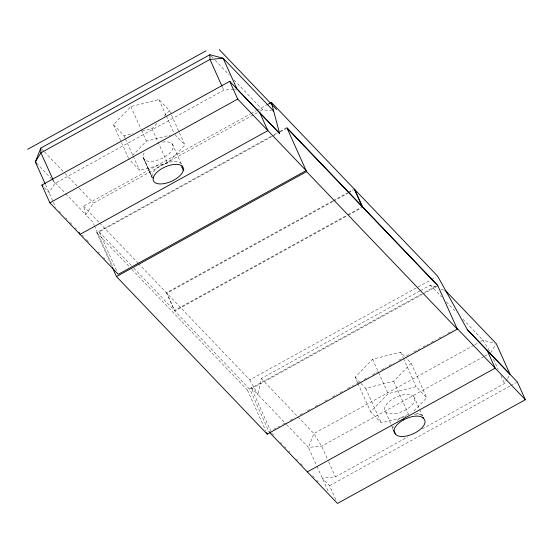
<?xml version="1.0" encoding="UTF-8"?>
<svg xmlns="http://www.w3.org/2000/svg" width="553" height="553" viewBox="0 0 553 553"><rect width="100%" height="100%" fill="white"/><g stroke="black" fill="none" stroke-linecap="round" stroke-linejoin="round"><path stroke-width="0.41" stroke-dasharray="2.77 2.07" d="M419.755 290.982L261.265 378.501L257.974 394.628L286.475 424.421M233.656 89.247L223.792 90.174L54.733 183.534L49.127 192.651L44.102 187.398M490.663 352.8L495.834 344.381M422.209 428.955L504.474 383.526L507.06 379.317M507.488 378.618L510.073 374.409M257.249 112.701L93.478 203.138L85.798 214.682L92.641 221.843L94.058 224.981M128.6 158.414L113.427 124.66L130.888 106.577L158.918 99.54L169.481 110.586L185.006 145.121L167.545 163.204L139.515 170.241L128.953 159.195M142.128 131.151L152.02 128.662L157.84 122.635M164.241 116.006L169.481 110.586M132.444 155.58L146.414 141.119L170.317 135.112M357.591 382.752L355.116 377.257L372.577 359.18L400.6 352.143L404.713 356.436M360.985 383.395L365.685 388.303L393.708 381.266L411.169 363.183L405.301 357.051M405.937 416.63L381.204 422.838L370.641 411.798L388.102 393.715L416.126 386.678L426.695 397.725L412.725 412.185M65.607 193.578L85.798 214.682L83.51 206.103L250.239 114.036M250.993 113.621L256.274 110.704M257.034 110.289L266.083 105.291M260.269 111.035L262.537 109.784L271.537 110.745M111.547 265.599L96.713 232.599L270.977 136.377M273.991 134.711L277.012 133.045M280.025 131.379L286.067 128.04M116.51 270.403L99.222 231.935L271.986 136.536M272.74 136.114L277.267 133.619M280.281 131.953L286.316 128.621M332.401 201.112L166.432 292.765L174.402 310.51L347.166 215.11M333.155 200.698L347.491 192.783M348.245 192.368L353.526 189.451M332.837 201.569L166.861 293.221L174.838 310.966L347.602 215.566M333.59 201.154L347.927 193.239M348.68 192.817L353.208 190.322M347.92 214.695L361.503 207.195M348.355 215.145L361.178 208.066M138.395 263.463L249.776 379.876L430.842 279.894M431.596 279.479L436.123 276.977M420.508 290.567L430.324 285.148L437.091 287.671M131.87 269.346L247.468 390.155L421.725 293.926M424.745 292.261L436.061 286.012M133.833 268.101L250.018 389.54L422.029 294.555M422.782 294.141L437.119 286.226M270.583 431.098L269.069 431.934L250.018 389.54M273.597 429.432L279.631 426.1M282.652 424.434L287.18 421.932M290.194 420.266L294.721 417.771M300.002 414.854L302.27 413.603M307.551 410.685L312.072 408.19M315.092 406.517L319.62 404.022M324.901 401.105L327.162 399.854M332.443 396.936L336.971 394.441M339.991 392.775L344.512 390.273M347.533 388.607L353.567 385.275M356.588 383.609L361.109 381.107M364.13 379.441L368.657 376.939M372.432 374.858L378.466 371.526M381.48 369.86L386.008 367.358M389.029 365.692L393.549 363.197M398.831 360.28L403.358 357.777M406.379 356.111L410.907 353.616M413.921 351.943L419.955 348.611M422.976 346.945L428.257 344.028M431.271 342.362L435.799 339.867M438.819 338.201L443.347 335.699M447.875 333.196L452.395 330.701M473.942 345.196L313.938 433.552L308.45 447.391L316.593 465.508M474.695 344.782L479.976 341.865M480.73 341.45L482.997 340.199L494.61 343.24M483.868 356.554L321.604 446.153L308.45 447.391L287.069 425.043M484.622 356.132L489.903 353.215M335.761 499.587L329.526 485.7L322.261 478.117L335.415 476.886L407.865 436.877M329.526 485.7L509.831 386.139M510.585 385.718L516.62 382.386M113.427 124.66L123.996 135.699L133.059 133.425M234.479 89.171L236.94 88.943M440.955 289.115L443.852 290.201M211.046 55.971L212.822 57.823M215.186 60.298L229.391 75.146M234.126 80.095L262.537 109.784M430.324 285.148L441.57 296.899M446.299 301.848L456.363 312.362M462.875 319.164L482.997 340.199L490.235 352.102M175.024 134.69L185.006 145.121M355.116 377.257L360.404 382.78M41.987 149.324L43.763 151.176M44.351 151.798L64.473 172.826M65.067 173.448L78.678 187.674M79.273 188.29L93.478 203.138M261.265 378.501L297.369 416.229M297.956 416.851L313.938 433.552L321.604 446.153L328.33 461.126M83.51 206.103L99.022 222.313M99.616 222.942L137.794 262.841M36.505 163.163L51.353 178.681M51.947 179.303L65.012 192.956M99.222 231.935L131.441 265.613M96.713 232.599L129.485 266.85M59.337 211.205L60.512 212.435M65.8 217.965L66.975 219.195M69.92 222.265L72.27 224.725M75.208 227.795L76.383 229.025M82.293 235.205L83.482 236.442M86.448 239.539L88.819 242.02M98.31 251.94L99.492 253.177M103.646 257.518L104.828 258.756M271.613 433.068L273.389 434.928M280.509 442.365L281.698 443.603M284.664 446.706L285.846 447.944M288.811 451.041L290 452.285M296.526 459.101L297.708 460.338M300.673 463.442L302.456 465.301M312.48 475.78L314.242 477.619M316.593 480.08L318.362 481.926M422.554 416.174L421.911 415.213A16.251 7.825 -24.2 0 0 416.52 413.243M249.776 379.876L257.974 394.628L251.124 387.473L270.555 430.711M172.163 143.815L181.273 163.667M493.49 359.104L498.094 369.349M500.928 375.653L504.474 383.526M411.169 363.183L426.695 397.725M400.6 352.143L403.075 357.639M403.427 358.42L416.126 386.678M413.796 396.363L419.402 408.826M419.755 409.607L422.554 415.835M393.708 381.266L408.881 415.02M402.183 417.066L402.342 417.425M372.577 359.18L378.224 371.74M378.577 372.522L388.102 393.715M365.685 388.303L381.204 422.838M357.943 383.54L370.641 411.798M222.375 87.021L223.792 90.174M328.682 461.914L335.415 476.886M158.918 99.54L165.969 115.238M166.322 116.026L173.732 132.513M316.952 466.297L328.593 492.205M152.02 128.662L167.545 163.204M130.888 106.577L141.119 129.34M141.471 130.128L146.414 141.119M152.407 176.234L151.923 175.156A16.251 7.825 -24.2 0 1 165.471 163.384A16.251 7.825 -24.2 0 1 181.356 163.833M144.029 159.354L152.082 177.271M247.468 390.155L265.827 431.008M123.996 135.699L125.054 138.056M125.407 138.838L132.817 155.324M133.169 156.112L139.515 170.241M94.411 225.769L112.425 265.862M53.316 180.382L54.733 183.534M45.588 184.771L55.805 207.52M152.137 177.347L142.93 156.63L152.193 177.893M385.662 411.895L391.026 424.13M391.365 424.891L393.377 429.481M392.983 429.543A16.251 7.825 -24.2 0 1 392.969 426.245M397.4 420.342A16.251 7.825 -24.2 0 1 409.275 414.162M393.646 427.358A16.251 7.825 -24.2 0 1 393.957 426.474M414.169 414.204A16.251 7.825 -24.2 0 1 422.388 415.815M162.568 142.093A16.251 7.825 -24.2 0 1 172.246 149.939A16.251 7.825 -24.2 0 1 151.674 161.303A16.251 7.825 -24.2 0 1 144.838 151.888M394.904 413.672A16.251 7.825 -24.2 0 0 414.591 397.566A16.251 7.825 -24.2 0 0 389.692 401.146A16.251 7.825 -24.2 0 0 394.904 413.672"/><path stroke-width="0.83" d="M272.919 110.897L273.611 110.966L223.129 58.21L209.864 54.733L40.804 148.086L35.316 161.925L45.228 183.983M27.65 149.324L206.089 50.786M229.723 81.332L237.7 99.077L306.127 170.594L118.273 274.323L49.846 202.813L41.869 185.068L229.723 81.332L279.673 133.536L236.94 88.943L223.129 58.21L209.981 59.448L40.922 152.801L35.316 161.925L36.505 163.163M49.846 202.813L237.7 99.077M266.836 104.876L271.364 102.374L437.63 276.147L467.423 329.761L517.373 381.971L525.35 399.715L337.496 503.444L269.664 432.55M259.869 112.909L267.887 130.626L80.033 234.361L79.065 232.205M116.489 276.597L306.59 171.617L457.338 329.173L267.237 434.146L116.489 276.597L112.252 267.168M467.423 329.761L510.073 374.409L496.269 343.676L445.787 290.919L444.819 290.56M487.145 350.443L495.163 368.167L307.309 471.896M395.34 433.891L395.07 433.628A16.251 7.825 -24.2 0 1 403.476 419.948A16.251 7.825 -24.2 0 1 423.204 418.096L423.951 418.953A16.251 7.825 -24.2 0 1 415.545 432.64A16.251 7.825 -24.2 0 1 395.817 434.492L394.047 431.008A16.251 7.825 -24.2 0 1 393.729 430.407M219.237 49.556L276.569 109.466M287.076 128.199L437.872 285.811M456.923 328.199L525.35 399.715M41.869 185.068L42.989 186.23M457.338 329.173L437.568 285.182L286.82 127.625L306.59 171.617M354.715 189.485L362.692 207.23M354.279 189.036L362.256 206.781M423.038 417.259L423.681 418.697M403.151 419.222L403.476 419.948M222.016 86.233L209.981 59.448L209.864 54.733M182.006 167.379L183.299 170.255A16.251 7.825 -24.2 0 1 166.315 183.14A16.251 7.825 -24.2 0 1 153.216 178.038L152.891 177.319M266.532 432.577L267.237 434.146M52.964 179.594L40.922 152.801L40.804 148.086M271.364 102.374L279.631 133.563M153.216 178.038A16.251 7.825 -24.2 0 1 170.2 165.16A16.251 7.825 -24.2 0 1 183.299 170.255M182.082 165.693A16.251 7.825 -24.2 0 1 181.992 167.441"/></g></svg>
